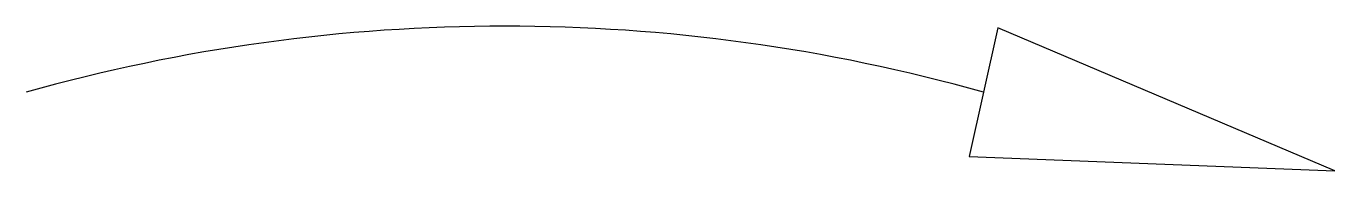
# Model space of a CAD drawing. Extents: x 0 to 7.45, y -0.45 to 0.38.
import ezdxf

# ---------------------------------------------------------------- set-up
doc = ezdxf.new("R2010")
doc.units = 0
doc.header["$MEASUREMENT"] = 0
doc.layers.get('0').update_dxf_attribs({"linetype": 'CONTINUOUS'})

msp = doc.modelspace()

# ---------------------------------------------------------------- linework, layer by layer
for p, q in [((5.5317, 0.366), (5.3683, -0.366)), ((7.4507, -0.4468), (5.5317, 0.366)), ((5.45, 0), (5.45, 0)), ((5.45, 0), (5.45, 0)), ((5.3683, -0.366), (7.4507, -0.4468))]:
    msp.add_line(p, q)
msp.add_arc((2.725, -9.6849), 10.061, 74.28528, 105.71472)

doc.saveas('drawing.dxf')
